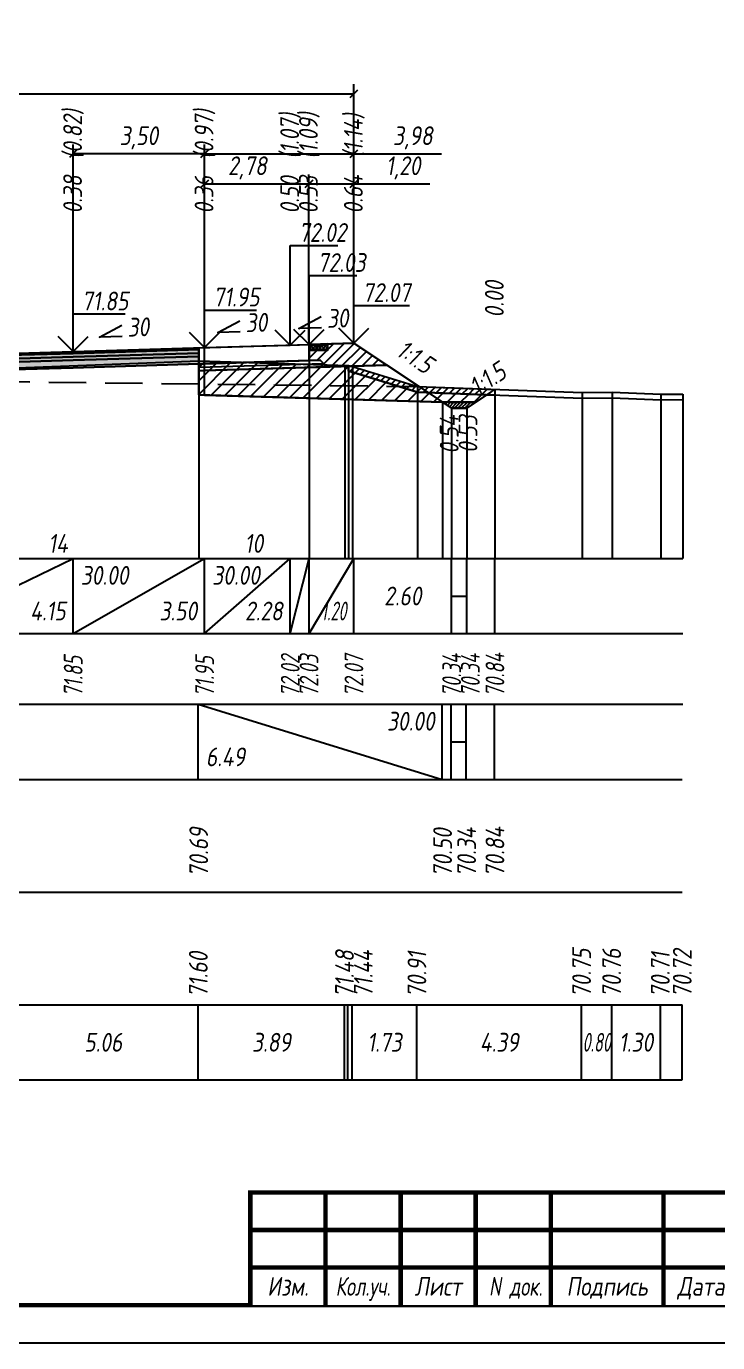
# Model space of a CAD drawing. Extents: x -717 to 1451, y -133302 to 233.
# Drawn here: x 170.1 to 262.2, y -35676.4 to -35501.1 of the extents above; entities that cross this region are included whole.
import ezdxf
from ezdxf.enums import TextEntityAlignment as Align

# ---------------------------------------------------------------- set-up
doc = ezdxf.new("R2010")
doc.units = 0
doc.linetypes.add('штриховая', pattern=[0.75, 0.5, -0.25])
for name, color, linetype in [('Зарамочное оформление', 7, 'Continuous'), ('Интерполированный поперечник', 2, 'Continuous'), ('Код_510', 7, 'Continuous'), ('Код_514', 1, 'Continuous'), ('Код_516', 1, 'Continuous'), ('Контур_0', 7, 'Continuous'), ('Контур_2521', 7, 'Continuous'), ('Контур_2564', 7, 'Continuous'), ('Контур_2660', 7, 'Continuous'), ('Контур_2665', 7, 'Continuous'), ('Контур_400', 7, 'Continuous'), ('Контур_508', 7, 'Continuous'), ('Контур_512', 7, 'Continuous'), ('Контур_513', 7, 'Continuous'), ('Контур_818', 7, 'Continuous'), ('Красный поперечник', 1, 'Continuous'), ('Объём_2501', 7, 'Continuous'), ('Объём_2564', 7, 'Continuous'), ('Объём_2650', 7, 'Continuous'), ('Объём_2660', 7, 'Continuous'), ('Объём_2661', 7, 'Continuous'), ('Объём_2662', 7, 'Continuous'), ('Объём_2663', 7, 'Continuous'), ('Объём_2664', 7, 'Continuous'), ('Объём_2665', 7, 'Continuous'), ('Объём_2666', 7, 'Continuous'), ('Объём_2667', 7, 'Continuous'), ('Объём_2668', 7, 'Continuous'), ('Объём_2669', 7, 'Continuous'), ('Объём_2675', 7, 'Continuous'), ('Объём_2753', 7, 'Continuous'), ('Откосы', 7, 'Continuous'), ('Отметки покрытия', 7, 'Continuous'), ('Рабочие отметки', 7, 'Continuous'), ('Рабочие отметки доп.', 7, 'Continuous'), ('Слои выравнивания', 7, 'Continuous'), ('Таблица', 7, 'Continuous'), ('Уклоны проезжей части', 7, 'Continuous'), ('Черный поперечник', 3, 'Continuous')]:
    doc.layers.add(name, color=color, linetype=linetype)
for name, color, linetype, true_color in [('Контур_2540', 2, 'Continuous', 0xffff00), ('Контур_2560', 2, 'Continuous', 0xffff00), ('Контур_2561', 7, 'Continuous', 0xff8040), ('Контур_2562', 3, 'Continuous', 0x00ff00), ('Контур_2563', 7, 'Continuous', 0xff8000), ('Контур_2570', 7, 'Continuous', 0x80ff00), ('Контур_2725', 7, 'Continuous', 0x323232), ('Контур_2736', 4, 'Continuous', 0x00ffff), ('Контур_2737', 4, 'Continuous', 0x00ffff), ('Контур_2738', 4, 'Continuous', 0x00ffff), ('Контур_2739', 4, 'Continuous', 0x00ffff), ('Контур_2741', 4, 'Continuous', 0x00ffff), ('Контур_2742', 4, 'Continuous', 0x00ffff), ('Контур_2743', 4, 'Continuous', 0x00ffff), ('Контур_2744', 7, 'Continuous', 0xa4ffff), ('Контур_2745', 7, 'Continuous', 0xa4ffff), ('Контур_2747', 4, 'Continuous', 0x00ffff), ('Контур_2748', 4, 'Continuous', 0x00ffff), ('Контур_2749', 4, 'Continuous', 0x00ffff), ('Контур_2750', 4, 'Continuous', 0x00ffff), ('Контур_2751', 4, 'Continuous', 0x00ffff), ('Контур_2752', 4, 'Continuous', 0x00ffff), ('Контур_2760', 7, 'Continuous', 0x323232), ('Контур_2761', 7, 'Continuous', 0x323232), ('Контур_2762', 7, 'Continuous', 0x323232), ('Контур_2763', 7, 'Continuous', 0x323232), ('Контур_402', 7, 'Continuous', 0xff6464), ('Контур_703', 4, 'Continuous', 0x00ffff), ('Контур_705', 4, 'Continuous', 0x00ffff), ('Контур_707', 4, 'Continuous', 0x00ffff), ('Контур_720', 131, 'Continuous', 0xaaffff), ('Объём_2500', 7, 'Continuous', 0xc0c0c0), ('Объём_2520', 7, 'Continuous', 0x80ffff), ('Объём_2540', 2, 'Continuous', 0xffff00), ('Объём_2560', 2, 'Continuous', 0xffff00), ('Объём_2561', 7, 'Continuous', 0xff8040), ('Объём_2562', 3, 'Continuous', 0x00ff00), ('Объём_2563', 7, 'Continuous', 0xff8000), ('Объём_2570', 7, 'Continuous', 0x80ff00), ('Объём_2600', 7, 'Continuous', 0x808000), ('Объём_2620', 2, 'Continuous', 0xffff00), ('Объём_2746', 2, 'Continuous', 0xffff00)]:
    doc.layers.add(name, color=color, linetype=linetype, true_color=true_color)
doc.styles.get("Standard").update_dxf_attribs({"font": 'txt', "height": 2.5})
doc.styles.add('М', font='romand.shx', dxfattribs={"width": 0.8, "oblique": 10, "height": 2.5})
doc.dimstyles.new('ISO-25', dxfattribs={"dimtxt": 2.5, "dimasz": 2.5, "dimexe": 1.25, "dimexo": 0.625, "dimtad": 1, "dimtxsty": 'Standard', "dimcen": 2.5, "dimadec": 0, "dimazin": 0, "dimtfac": 1, "dimtmove": 0, "dimatfit": 3, "dimfxl": 1, "dimarcsym": 0})
pattern_1 = [(0, (0, 0), (0, 6.985), [5.08, -1.905]), (90, (0, 0), (-6.985, 4e-16), [5.08, -1.905])]

# ---------------------------------------------------------------- blocks, each defined once
blk = doc.blocks.new('_Oblique')
at = {"color": 0, "linetype": 'ByBlock', "lineweight": -2}
blk.add_line((-0.5, -0.5), (0.5, 0.5), dxfattribs=at)
blk = doc.blocks.new('*D825')
at = {"color": 0, "lineweight": -2, "transparency": 16777216}
for p, q in [((207.75, -35542.94), (207.75, -35520.86)), ((213.74, -35542.76), (213.74, -35520.86)), ((207.75, -35522.11), (213.74, -35522.11)), ((213.74, -35522.11), (223.84, -35522.11))]:
    blk.add_line(p, q, dxfattribs=at)
at = {"layer": 'Defpoints', "color": 0, "transparency": 16777216}
for p in [(213.74, -35522.11), (207.75, -35543.57), (213.74, -35543.39)]:
    blk.add_point(p, dxfattribs=at)
at = {"color": 0, "lineweight": -2, "transparency": 16777216, "rotation": 180}
blk.add_blockref('_Oblique', (207.75, -35522.11), dxfattribs=at)
at = {"color": 0, "lineweight": -2, "transparency": 16777216}
blk.add_blockref('_Oblique', (213.74, -35522.11), dxfattribs=at)
at = {"color": 0, "transparency": 16777216, "insert": (220.3, -35520), "char_height": 2.5, "width": 8.75, "attachment_point": 5, "style": 'М'}
blk.add_mtext('1,20', dxfattribs=at)
blk = doc.blocks.new('*D827')
at = {"color": 0, "lineweight": -2, "transparency": 16777216}
for p, q in [((193.85, -35543.36), (193.85, -35520.86)), ((207.75, -35542.94), (207.75, -35520.86)), ((193.85, -35522.11), (207.75, -35522.11))]:
    blk.add_line(p, q, dxfattribs=at)
at = {"layer": 'Defpoints', "color": 0, "transparency": 16777216}
for p in [(207.75, -35522.11), (193.85, -35543.99), (207.75, -35543.57)]:
    blk.add_point(p, dxfattribs=at)
at = {"color": 0, "lineweight": -2, "transparency": 16777216, "rotation": 180}
blk.add_blockref('_Oblique', (193.85, -35522.11), dxfattribs=at)
at = {"color": 0, "lineweight": -2, "transparency": 16777216}
blk.add_blockref('_Oblique', (207.75, -35522.11), dxfattribs=at)
at = {"color": 0, "transparency": 16777216, "insert": (199.55, -35520), "char_height": 2.5, "width": 10, "attachment_point": 5, "style": 'М'}
blk.add_mtext('2,78', dxfattribs=at)
blk = doc.blocks.new('*D829')
at = {"color": 0, "lineweight": -2, "transparency": 16777216}
for p, q in [((176.35, -35543.89), (176.35, -35516.86)), ((193.85, -35518.11), (176.35, -35518.11)), ((193.85, -35543.36), (193.85, -35516.86))]:
    blk.add_line(p, q, dxfattribs=at)
at = {"layer": 'Defpoints', "color": 0, "transparency": 16777216}
for p in [(176.35, -35518.11), (176.35, -35544.51), (193.85, -35543.99)]:
    blk.add_point(p, dxfattribs=at)
at = {"color": 0, "lineweight": -2, "transparency": 16777216, "rotation": 180}
blk.add_blockref('_Oblique', (176.35, -35518.11), dxfattribs=at)
at = {"color": 0, "lineweight": -2, "transparency": 16777216}
blk.add_blockref('_Oblique', (193.85, -35518.11), dxfattribs=at)
at = {"color": 0, "transparency": 16777216, "insert": (185.1, -35516), "char_height": 2.5, "width": 9.5833, "attachment_point": 5, "style": 'М'}
blk.add_mtext('3,50', dxfattribs=at)
blk = doc.blocks.new('*D830')
at = {"color": 0, "lineweight": -2, "transparency": 16777216}
for p, q in [((193.85, -35543.36), (193.85, -35516.86)), ((193.85, -35518.11), (213.74, -35518.11)), ((213.74, -35542.76), (213.74, -35516.86)), ((213.74, -35518.11), (225.4, -35518.11))]:
    blk.add_line(p, q, dxfattribs=at)
at = {"layer": 'Defpoints', "color": 0, "transparency": 16777216}
for p in [(193.85, -35518.11), (193.85, -35543.99), (213.74, -35543.39)]:
    blk.add_point(p, dxfattribs=at)
at = {"color": 0, "lineweight": -2, "transparency": 16777216, "rotation": 180}
blk.add_blockref('_Oblique', (193.85, -35518.11), dxfattribs=at)
at = {"color": 0, "lineweight": -2, "transparency": 16777216}
blk.add_blockref('_Oblique', (213.74, -35518.11), dxfattribs=at)
at = {"color": 0, "transparency": 16777216, "insert": (221.58, -35516), "char_height": 2.5, "width": 10, "attachment_point": 5, "style": 'М'}
blk.add_mtext('3,98', dxfattribs=at)
blk = doc.blocks.new('*D832')
at = {"color": 0, "lineweight": -2, "transparency": 16777216}
for p, q in [((107.85, -35545.97), (107.85, -35508.86)), ((213.74, -35542.76), (213.74, -35508.86)), ((107.85, -35510.11), (213.74, -35510.11))]:
    blk.add_line(p, q, dxfattribs=at)
at = {"layer": 'Defpoints', "color": 0, "transparency": 16777216}
for p in [(213.74, -35510.11), (213.74, -35543.39), (107.85, -35546.59)]:
    blk.add_point(p, dxfattribs=at)
at = {"color": 0, "lineweight": -2, "transparency": 16777216, "rotation": 180}
blk.add_blockref('_Oblique', (107.85, -35510.11), dxfattribs=at)
at = {"color": 0, "lineweight": -2, "transparency": 16777216}
blk.add_blockref('_Oblique', (213.74, -35510.11), dxfattribs=at)
at = {"color": 0, "transparency": 16777216, "insert": (160.8, -35508), "char_height": 2.5, "width": 10.8333, "attachment_point": 5, "style": 'М'}
blk.add_mtext('21,18', dxfattribs=at)
blk = doc.blocks.new('Штамп')
at = {"linetype": 'Continuous'}
blk.add_wipeout([(199.95, -411.25), (384.95, -411.25), (384.95, -426.25), (199.95, -426.25)], dxfattribs=at).dxf.layer = 'Зарамочное оформление'
at = {"layer": 'Зарамочное оформление', "linetype": 'Continuous', "lineweight": -3, "const_width": 0.6, "flags": 128}
for points in [[(199.95, -426.25), (199.95, -411.25), (384.95, -411.25)], [(209.95, -411.25), (209.95, -426.25)], [(219.95, -411.25), (219.95, -426.25)], [(229.95, -411.25), (229.95, -426.25)], [(239.95, -411.25), (239.95, -426.25)], [(254.95, -411.25), (254.95, -426.25)], [(199.95, -416.25), (264.95, -416.25)], [(199.95, -421.25), (264.95, -421.25)]]:
    blk.add_lwpolyline(points, dxfattribs=at)
at = {"layer": 'Зарамочное оформление', "linetype": 'Continuous', "style": 'М', "oblique": 10}
for s, width, p in [('Изм.', 0.8, (204.95, -423.75)), ('Кол.уч.', 0.7, (214.95, -423.75)), ('Лист', 0.8, (224.95, -423.75)), ('N док.', 0.7, (235.28, -423.75)), ('Подпись', 0.8, (247.45, -423.75)), ('Дата', 0.8, (259.95, -423.75))]:
    blk.add_text(s, height=2.5, dxfattribs=dict(at, width=width)).set_placement(p, align=Align.MIDDLE_CENTER)
blk = doc.blocks.new('шифр')
blk.add_blockref('Штамп', (0, -35305))

msp = doc.modelspace()

# ---------------------------------------------------------------- hatches: boundary and pattern name
h = msp.add_hatch()
h.set_pattern_fill('ANSI37', color=256, scale=0.1)
h.set_pattern_definition([(45, (209.00388, -35543.75605), (-0.22451, 0.22451), []), (135, (209.00388, -35543.75605), (-0.22451, -0.22451), [])])
h.paths.add_polyline_path([(207.754, -35543.506), (207.754, -35544.259), (210.254, -35544.259), (210.254, -35543.431), (208.996, -35543.756)])
at = {"transparency": 33554681}
h = msp.add_hatch(dxfattribs=at)
h.set_pattern_fill('ANGLE', color=256)
h.set_pattern_definition(pattern_1)
h.paths.add_polyline_path([(231.447, -35550.2), (232.514, -35549.489), (232.514, -35550.239)])
h = msp.add_hatch(dxfattribs=at)
h.set_pattern_fill('ANGLE', color=256)
h.set_pattern_definition(pattern_1)
h.paths.add_polyline_path([(225.542, -35551.196), (229.953, -35551.196), (228.747, -35552), (226.747, -35552)])
h.paths.add_polyline_path([(228.747, -35552), (229.953, -35551.196)], flags=17)
at = {"layer": 'Объём_2563'}
h = msp.add_hatch(dxfattribs=at)
h.set_pattern_fill('ANSI31', color=256, scale=0.3)
h.paths.add_polyline_path([(210.128, -35546.485), (209.254, -35545.611), (207.754, -35545.656), (207.754, -35544.259), (210.254, -35544.259), (210.254, -35543.431), (213.737, -35543.327), (218.115, -35546.245)])
at = {"layer": 'Объём_2570'}
h = msp.add_hatch(dxfattribs=at)
h.set_pattern_fill('ANSI31', color=256, scale=0.2)
h.paths.add_polyline_path([(232.514, -35550.239), (222.179, -35549.863), (213.536, -35547.207), (212.995, -35547.061), (212.995, -35546.311), (213.536, -35546.457), (222.179, -35549.113), (232.514, -35549.489)])
at = {"layer": 'Объём_2600'}
h = msp.add_hatch(dxfattribs=at)
h.set_pattern_fill('ANSI31', color=6, scale=0.4)
h.paths.add_polyline_path([(225.542, -35551.196), (193.068, -35550.222), (193.068, -35545.693), (212.995, -35546.311), (212.995, -35547.061), (213.536, -35547.207), (222.179, -35549.863), (231.447, -35550.2), (229.953, -35551.196)])
h = msp.add_hatch(dxfattribs=at)
h.set_pattern_fill('HONEY', color=5, scale=0.3)
h.paths.add_polyline_path([(231.447, -35550.2), (232.514, -35549.489), (232.514, -35550.239)])
at = {"layer": 'Объём_2620'}
h = msp.add_hatch(dxfattribs=at)
h.set_pattern_fill('ANSI31', color=2, scale=0.1)
h.paths.add_polyline_path([(225.542, -35551.196), (229.953, -35551.196), (228.747, -35552), (226.747, -35552)])
at = {"layer": 'Слои выравнивания'}
for color, points in [(2, [(155.605, -35545.048), (167.744, -35544.697), (176.355, -35544.448), (193.068, -35543.947), (193.068, -35544.197), (176.355, -35544.698), (167.744, -35544.947), (155.605, -35545.298)]), (3, [(155.605, -35545.298), (167.744, -35544.947), (176.355, -35544.698), (193.068, -35544.197), (193.068, -35544.647), (176.355, -35545.148), (167.744, -35545.397), (155.605, -35545.748)]), (4, [(155.605, -35545.748), (167.744, -35545.397), (176.355, -35545.148), (193.068, -35544.647), (193.068, -35545.097), (176.355, -35545.598), (167.744, -35545.847), (155.605, -35546.198)]), (5, [(155.605, -35546.198), (167.744, -35545.847), (176.355, -35545.598), (193.068, -35545.097), (193.068, -35546.097), (176.355, -35546.598), (167.744, -35546.847), (155.605, -35547.198)])]:
    msp.add_hatch(color=color, dxfattribs=at).paths.add_polyline_path(points)

# ---------------------------------------------------------------- linework, layer by layer
at = {"flags": 128}
msp.add_lwpolyline([(-30.054, -35676.421), (389.946, -35676.421), (389.946, -35379.421), (-30.054, -35379.421)], close=True, dxfattribs=at)
at = {"const_width": 0.6, "flags": 128}
msp.add_lwpolyline([(-10.054, -35671.421), (384.946, -35671.421), (384.946, -35384.421), (-10.054, -35384.421)], close=True, dxfattribs=at)
msp.add_lwpolyline([(207.754, -35543.506), (207.754, -35544.259), (210.254, -35544.259), (210.254, -35543.431), (208.996, -35543.756), (207.754, -35543.506)])
at = {"layer": 'Код_510'}
for p, q in [((193.013, -35641.421), (193.013, -35631.421)), ((212.483, -35641.421), (212.483, -35631.421)), ((212.941, -35641.421), (212.941, -35631.421)), ((213.481, -35641.421), (213.481, -35631.421)), ((222.124, -35641.421), (222.124, -35631.421)), ((244.052, -35641.421), (244.052, -35631.421)), ((248.058, -35641.421), (248.058, -35631.421)), ((254.538, -35641.421), (254.538, -35631.421)), ((257.46, -35641.421), (257.46, -35631.421))]:
    msp.add_line(p, q, dxfattribs=at)
at = {"layer": 'Код_514'}
for p, q in [((155.605, -35582), (176.355, -35572)), ((176.355, -35582), (176.355, -35572)), ((176.355, -35582), (193.855, -35572)), ((193.855, -35582), (193.855, -35572)), ((193.855, -35582), (205.254, -35572)), ((205.254, -35582), (205.254, -35572)), ((205.254, -35582), (207.754, -35572)), ((207.754, -35582), (207.754, -35572)), ((207.754, -35582), (213.737, -35572)), ((213.737, -35582), (213.737, -35572)), ((226.747, -35582), (226.747, -35572)), ((228.747, -35582), (228.747, -35572)), ((232.514, -35582), (232.514, -35572)), ((226.747, -35577), (228.747, -35577))]:
    msp.add_line(p, q, dxfattribs=at)
at = {"layer": 'Код_516'}
for p, q in [((193.013, -35601.421), (193.013, -35591.421)), ((193.013, -35591.421), (225.487, -35601.421)), ((225.487, -35601.421), (225.487, -35591.421)), ((226.693, -35601.421), (226.693, -35591.421)), ((228.693, -35601.421), (228.693, -35591.421)), ((232.46, -35601.421), (232.46, -35591.421)), ((226.693, -35596.421), (228.693, -35596.421))]:
    msp.add_line(p, q, dxfattribs=at)
at = {"layer": 'Контур_0', "flags": 128}
for points in [[(193.068, -35543.947), (207.754, -35543.506), (207.754, -35545.656), (193.068, -35546.097), (193.068, -35543.947), (193.068, -35543.947)], [(213.737, -35543.327), (222.431, -35549.123), (222.431, -35549.123), (222.431, -35549.123), (222.431, -35549.123), (222.431, -35549.123), (222.431, -35549.123), (222.431, -35549.123), (222.431, -35549.123), (222.431, -35549.123), (222.431, -35549.123), (222.431, -35549.123), (222.431, -35549.123), (222.431, -35549.123), (222.431, -35549.123), (226.747, -35552)], [(213.737, -35543.327), (222.431, -35549.123), (222.431, -35549.123), (222.431, -35549.123), (222.431, -35549.123), (222.431, -35549.123), (222.431, -35549.123), (222.431, -35549.123), (222.431, -35549.123), (222.431, -35549.123), (222.431, -35549.123), (222.431, -35549.123), (222.431, -35549.123), (222.431, -35549.123), (222.431, -35549.123), (226.747, -35552), (228.747, -35552), (232.514, -35549.489), (232.514, -35549.489), (232.514, -35549.489), (232.514, -35549.489), (232.514, -35549.489), (232.514, -35549.489), (232.514, -35549.489), (232.514, -35549.489), (232.514, -35549.489), (232.514, -35549.489), (232.514, -35549.489), (232.514, -35549.489), (232.514, -35549.489)], [(193.855, -35546.073), (209.254, -35545.611), (210.128, -35546.485), (193.068, -35546.997), (193.068, -35546.097), (193.855, -35546.073), (193.855, -35546.073)], [(207.754, -35545.656), (209.254, -35545.611), (210.128, -35546.485), (218.115, -35546.245)]]:
    msp.add_lwpolyline(points, dxfattribs=at)
at = {"layer": 'Контур_2521', "color": 250, "flags": 128}
msp.add_lwpolyline([(193.068, -35546.547), (209.691, -35546.048)], dxfattribs=at)
at = {"layer": 'Контур_2540', "flags": 128}
msp.add_lwpolyline([(193.855, -35546.973), (218.115, -35546.245), (225.542, -35551.196), (193.068, -35550.222), (193.068, -35546.997), (193.855, -35546.973), (193.855, -35546.973)], dxfattribs=at)
at = {"layer": 'Контур_2560', "flags": 128}
msp.add_lwpolyline([(207.754, -35543.506), (213.737, -35543.327), (213.737, -35543.327), (213.737, -35543.327)], dxfattribs=at)
at = {"layer": 'Контур_2561', "flags": 128}
msp.add_lwpolyline([(207.754, -35543.506), (207.754, -35543.506), (213.737, -35543.327), (213.737, -35543.327), (207.754, -35543.506)], dxfattribs=at)
at = {"layer": 'Контур_2562', "flags": 128}
msp.add_lwpolyline([(213.737, -35543.327), (213.737, -35543.327), (213.737, -35543.327), (213.737, -35543.327), (213.737, -35543.327)], dxfattribs=at)
at = {"layer": 'Контур_2563', "flags": 128}
msp.add_lwpolyline([(210.128, -35546.485), (209.254, -35545.611), (207.754, -35545.656), (207.754, -35543.506), (213.737, -35543.327), (218.115, -35546.245), (210.128, -35546.485), (210.128, -35546.485)], dxfattribs=at)
at = {"layer": 'Контур_2564', "flags": 128}
msp.add_lwpolyline([(207.754, -35543.506), (213.737, -35543.327)], dxfattribs=at)
at = {"layer": 'Контур_2570', "flags": 128}
msp.add_lwpolyline([(80, -35550.405), (89.955, -35550.401), (91.946, -35550.188), (113.097, -35548.557), (113.097, -35548.557), (119.843, -35548.818), (119.909, -35548.817), (119.909, -35548.067), (139.416, -35547.789), (142.872, -35547.738), (142.922, -35547.738), (155.605, -35547.183), (167.744, -35546.652), (193.068, -35545.693), (212.537, -35546.299), (212.995, -35546.311), (212.995, -35547.061), (213.536, -35547.207), (222.179, -35549.863), (222.179, -35549.863), (244.106, -35550.66), (248.112, -35550.621), (254.592, -35550.879), (257.514, -35550.852)], dxfattribs=at)
at = {"layer": 'Контур_2660', "flags": 128}
msp.add_lwpolyline([(193.068, -35550.222), (225.542, -35551.196)], dxfattribs=at)
at = {"layer": 'Контур_2665', "flags": 128}
msp.add_lwpolyline([(213.737, -35543.327), (213.737, -35543.327)], dxfattribs=at)
at = {"layer": 'Контур_2725', "flags": 128}
msp.add_lwpolyline([(142.922, -35547.738), (147.859, -35547.522), (151.224, -35547.425), (151.224, -35547.375), (154.589, -35547.277), (154.589, -35547.227), (155.605, -35547.198), (167.744, -35546.847), (176.355, -35546.598), (193.068, -35546.097)], dxfattribs=at)
at = {"layer": 'Контур_2736', "flags": 128}
for points in [[(213.737, -35543.327), (222.431, -35549.123)], [(222.431, -35549.123), (226.747, -35552)]]:
    msp.add_lwpolyline(points, dxfattribs=at)
at = {"layer": 'Контур_2737', "flags": 128}
msp.add_lwpolyline([(222.431, -35549.123), (222.431, -35549.123)], dxfattribs=at)
at = {"layer": 'Контур_2738', "flags": 128}
msp.add_lwpolyline([(222.431, -35549.123), (222.431, -35549.123)], dxfattribs=at)
at = {"layer": 'Контур_2739', "flags": 128}
msp.add_lwpolyline([(222.431, -35549.123), (222.431, -35549.123)], dxfattribs=at)
at = {"layer": 'Контур_2741', "flags": 128}
msp.add_lwpolyline([(232.514, -35549.489), (232.514, -35549.489)], dxfattribs=at)
at = {"layer": 'Контур_2742', "flags": 128}
msp.add_lwpolyline([(232.514, -35549.489), (232.514, -35549.489)], dxfattribs=at)
at = {"layer": 'Контур_2743', "flags": 128}
msp.add_lwpolyline([(232.514, -35549.489), (232.514, -35549.489)], dxfattribs=at)
at = {"layer": 'Контур_2744', "flags": 128}
msp.add_lwpolyline([(232.514, -35549.489), (232.514, -35549.489)], dxfattribs=at)
msp.add_lwpolyline([(232.514, -35549.489), (232.514, -35549.489)], dxfattribs=at)
msp.add_lwpolyline([(232.514, -35549.489), (232.514, -35549.489)], dxfattribs=at)
msp.add_lwpolyline([(232.514, -35549.489), (232.514, -35549.489)], dxfattribs=at)
msp.add_lwpolyline([(232.514, -35549.489), (232.514, -35549.489)], dxfattribs=at)
msp.add_lwpolyline([(232.514, -35549.489), (232.514, -35549.489)], dxfattribs=at)
at = {"layer": 'Контур_2745', "flags": 128}
msp.add_lwpolyline([(222.431, -35549.123), (222.431, -35549.123)], dxfattribs=at)
msp.add_lwpolyline([(222.431, -35549.123), (222.431, -35549.123)], dxfattribs=at)
msp.add_lwpolyline([(222.431, -35549.123), (222.431, -35549.123)], dxfattribs=at)
msp.add_lwpolyline([(222.431, -35549.123), (222.431, -35549.123)], dxfattribs=at)
msp.add_lwpolyline([(222.431, -35549.123), (222.431, -35549.123)], dxfattribs=at)
msp.add_lwpolyline([(222.431, -35549.123), (222.431, -35549.123)], dxfattribs=at)
at = {"layer": 'Контур_2747', "flags": 128}
msp.add_lwpolyline([(222.431, -35549.123), (222.431, -35549.123)], dxfattribs=at)
at = {"layer": 'Контур_2748', "flags": 128}
msp.add_lwpolyline([(222.431, -35549.123), (222.431, -35549.123)], dxfattribs=at)
at = {"layer": 'Контур_2749', "flags": 128}
msp.add_lwpolyline([(222.431, -35549.123), (222.431, -35549.123)], dxfattribs=at)
at = {"layer": 'Контур_2750', "flags": 128}
msp.add_lwpolyline([(232.514, -35549.489), (232.514, -35549.489)], dxfattribs=at)
at = {"layer": 'Контур_2751', "flags": 128}
msp.add_lwpolyline([(232.514, -35549.489), (232.514, -35549.489)], dxfattribs=at)
at = {"layer": 'Контур_2752', "flags": 128}
msp.add_lwpolyline([(232.514, -35549.489), (232.514, -35549.489)], dxfattribs=at)
at = {"layer": 'Контур_2760', "flags": 128}
msp.add_lwpolyline([(142.922, -35545.415), (147.859, -35545.272), (151.224, -35545.175), (154.589, -35545.077), (155.605, -35545.048), (167.744, -35544.697), (176.355, -35544.448), (193.068, -35543.947)], dxfattribs=at)
at = {"layer": 'Контур_2761', "flags": 128}
msp.add_lwpolyline([(142.922, -35545.665), (147.859, -35545.522), (151.224, -35545.425), (154.589, -35545.327), (155.605, -35545.298), (167.744, -35544.947), (176.355, -35544.698), (193.068, -35544.197)], dxfattribs=at)
at = {"layer": 'Контур_2762', "flags": 128}
msp.add_lwpolyline([(142.922, -35546.115), (147.859, -35545.972), (151.224, -35545.875), (154.589, -35545.777), (155.605, -35545.748), (167.744, -35545.397), (176.355, -35545.148), (193.068, -35544.647)], dxfattribs=at)
at = {"layer": 'Контур_2763', "flags": 128}
msp.add_lwpolyline([(142.922, -35546.565), (147.859, -35546.422), (151.224, -35546.325), (154.589, -35546.227), (155.605, -35546.198), (167.744, -35545.847), (176.355, -35545.598), (193.068, -35545.097)], dxfattribs=at)
at = {"layer": 'Контур_400', "flags": 128}
msp.add_lwpolyline([(155.605, -35545.048), (176.355, -35544.448), (193.855, -35543.923), (193.855, -35543.923), (193.855, -35543.923), (193.855, -35543.923), (205.254, -35543.581), (205.254, -35543.581), (207.754, -35543.506)], dxfattribs=at)
at = {"layer": 'Контур_402', "flags": 128}
msp.add_lwpolyline([(105, -35550.616), (142.922, -35549.479), (142.922, -35547.738), (147.859, -35547.522), (151.224, -35547.425), (151.224, -35547.375), (154.589, -35547.277), (154.589, -35547.227), (155.605, -35547.198), (176.355, -35546.598), (193.068, -35546.097), (193.068, -35550.222), (225.542, -35551.196)], dxfattribs=at)
at = {"layer": 'Контур_508', "flags": 128}
msp.add_lwpolyline([(105, -35550.616), (142.922, -35549.479), (142.922, -35547.738), (147.859, -35547.522), (151.224, -35547.425), (151.224, -35547.375), (154.589, -35547.277), (154.589, -35547.227), (155.605, -35547.198), (176.355, -35546.598), (193.068, -35546.097), (193.068, -35550.222), (225.542, -35551.196), (226.747, -35552), (228.747, -35552), (232.514, -35549.489)], dxfattribs=at)
at = {"layer": 'Контур_512', "flags": 128}
msp.add_lwpolyline([(193.068, -35550.222), (225.542, -35551.196), (226.747, -35552), (228.747, -35552), (232.514, -35549.489)], dxfattribs=at)
at = {"layer": 'Контур_513', "flags": 128}
msp.add_lwpolyline([(105, -35550.616), (142.922, -35549.479), (142.922, -35547.738), (147.859, -35547.522), (151.224, -35547.425), (151.224, -35547.375), (154.589, -35547.277), (154.589, -35547.227), (155.605, -35547.198), (176.355, -35546.598), (193.068, -35546.097), (193.068, -35550.222), (225.542, -35551.196), (226.747, -35552), (228.747, -35552), (232.514, -35549.489)], dxfattribs=at)
at = {"layer": 'Контур_703', "flags": 128}
msp.add_lwpolyline([(213.737, -35543.327), (222.431, -35549.123)], dxfattribs=at)
at = {"layer": 'Контур_705', "flags": 128}
msp.add_lwpolyline([(222.431, -35549.123), (222.431, -35549.123)], dxfattribs=at)
at = {"layer": 'Контур_707', "flags": 128}
msp.add_lwpolyline([(228.747, -35552), (232.514, -35549.489)], dxfattribs=at)
at = {"layer": 'Контур_720', "flags": 128}
msp.add_lwpolyline([(226.747, -35552), (228.747, -35552)], dxfattribs=at)
at = {"layer": 'Контур_818', "flags": 128}
msp.add_lwpolyline([(105, -35549.181), (113.097, -35548.557), (113.097, -35548.557), (119.843, -35548.818), (119.909, -35548.817), (119.909, -35548.067), (139.416, -35547.789), (142.872, -35547.738), (142.922, -35547.738), (155.605, -35547.183), (167.744, -35546.652), (193.068, -35545.693), (212.537, -35546.299), (212.995, -35546.311), (212.995, -35547.061), (213.536, -35547.207), (222.179, -35549.863), (222.179, -35549.863), (232.514, -35550.239)], dxfattribs=at)
at = {"layer": 'Красный поперечник'}
for p, q in [((155.605, -35545.048), (176.355, -35544.448)), ((176.355, -35544.448), (193.855, -35543.923)), ((193.855, -35543.923), (205.254, -35543.581)), ((205.254, -35543.581), (207.754, -35543.506)), ((207.754, -35543.506), (213.737, -35543.327)), ((213.737, -35543.327), (226.747, -35552)), ((228.747, -35552), (232.514, -35549.489)), ((232.514, -35549.489), (232.514, -35572)), ((193.068, -35550.222), (193.068, -35572)), ((225.542, -35551.196), (225.542, -35572)), ((226.747, -35552), (226.747, -35572)), ((226.747, -35552), (228.747, -35552)), ((228.747, -35552), (228.747, -35572))]:
    msp.add_line(p, q, dxfattribs=at)
at = {"layer": 'Объём_2500', "flags": 128}
for points in [[(193.068, -35543.947), (207.754, -35543.506), (207.754, -35545.656), (193.068, -35546.097), (193.068, -35543.947), (193.068, -35543.947)], [(193.855, -35543.923), (207.754, -35543.506), (207.754, -35545.656), (193.855, -35546.073), (193.855, -35543.923)]]:
    msp.add_lwpolyline(points, dxfattribs=at)
at = {"layer": 'Объём_2501', "flags": 128}
for points in [[(155.605, -35545.048), (176.355, -35544.448), (193.855, -35543.923), (193.855, -35543.923), (193.855, -35543.923), (193.855, -35543.923), (205.254, -35543.581), (205.254, -35543.581), (207.754, -35543.506)], [(193.855, -35543.923), (205.254, -35543.581), (205.254, -35543.581), (207.754, -35543.506)]]:
    msp.add_lwpolyline(points, dxfattribs=at)
at = {"layer": 'Объём_2520', "color": 250, "flags": 128}
for points in [[(193.855, -35546.073), (209.254, -35545.611), (210.128, -35546.485), (193.068, -35546.997), (193.068, -35546.097), (193.855, -35546.073), (193.855, -35546.073)], [(193.855, -35546.073), (209.254, -35545.611), (210.128, -35546.485), (193.855, -35546.973), (193.855, -35546.073)]]:
    msp.add_lwpolyline(points, dxfattribs=at)
at = {"layer": 'Объём_2540', "flags": 128}
for points in [[(193.855, -35546.973), (218.115, -35546.245), (225.542, -35551.196), (193.068, -35550.222), (193.068, -35546.997), (193.855, -35546.973), (193.855, -35546.973)], [(193.855, -35546.973), (218.115, -35546.245), (225.542, -35551.196), (193.855, -35550.246), (193.855, -35546.973)]]:
    msp.add_lwpolyline(points, dxfattribs=at)
at = {"layer": 'Объём_2560', "flags": 128}
msp.add_lwpolyline([(207.754, -35543.506), (213.737, -35543.327), (213.737, -35543.327), (213.737, -35543.327)], dxfattribs=at)
msp.add_lwpolyline([(207.754, -35543.506), (213.737, -35543.327), (213.737, -35543.327), (213.737, -35543.327)], dxfattribs=at)
at = {"layer": 'Объём_2561', "flags": 128}
msp.add_lwpolyline([(207.754, -35543.506), (207.754, -35543.506), (213.737, -35543.327), (213.737, -35543.327), (207.754, -35543.506)], dxfattribs=at)
msp.add_lwpolyline([(207.754, -35543.506), (207.754, -35543.506), (213.737, -35543.327), (213.737, -35543.327), (207.754, -35543.506)], dxfattribs=at)
at = {"layer": 'Объём_2562', "flags": 128}
msp.add_lwpolyline([(213.737, -35543.327), (213.737, -35543.327), (213.737, -35543.327), (213.737, -35543.327), (213.737, -35543.327)], dxfattribs=at)
msp.add_lwpolyline([(213.737, -35543.327), (213.737, -35543.327), (213.737, -35543.327), (213.737, -35543.327), (213.737, -35543.327)], dxfattribs=at)
at = {"layer": 'Объём_2563', "color": 250, "flags": 128}
for points in [[(210.128, -35546.485), (209.254, -35545.611), (207.754, -35545.656), (207.754, -35543.506), (213.737, -35543.327), (218.115, -35546.245), (210.128, -35546.485), (210.128, -35546.485)], [(210.128, -35546.485), (209.254, -35545.611), (207.754, -35545.656), (207.754, -35544.259), (210.254, -35544.259), (210.254, -35543.431), (213.737, -35543.327), (218.115, -35546.245), (210.128, -35546.485), (210.128, -35546.485)]]:
    msp.add_lwpolyline(points, dxfattribs=at)
at = {"layer": 'Объём_2564', "flags": 128}
msp.add_lwpolyline([(207.754, -35543.506), (213.737, -35543.327)], dxfattribs=at)
msp.add_lwpolyline([(207.754, -35543.506), (213.737, -35543.327)], dxfattribs=at)
at = {"layer": 'Объём_2570', "flags": 128}
msp.add_lwpolyline([(232.514, -35550.239), (222.179, -35549.863), (213.536, -35547.207), (212.995, -35547.061), (212.995, -35546.311), (213.536, -35546.457), (222.179, -35549.113), (232.514, -35549.489), (232.514, -35550.239), (232.514, -35550.239)], dxfattribs=at)
msp.add_lwpolyline([(232.514, -35550.239), (222.179, -35549.863), (213.536, -35547.207), (212.995, -35547.061), (212.995, -35546.311), (213.536, -35546.457), (222.179, -35549.113), (232.514, -35549.489), (232.514, -35550.239), (232.514, -35550.239)], dxfattribs=at)
at = {"layer": 'Объём_2600', "color": 5, "flags": 128}
msp.add_lwpolyline([(231.447, -35550.2), (232.514, -35549.489), (232.514, -35550.239), (231.447, -35550.2), (231.447, -35550.2)], dxfattribs=at)
msp.add_lwpolyline([(231.447, -35550.2), (232.514, -35549.489), (232.514, -35550.239), (231.447, -35550.2), (231.447, -35550.2)], dxfattribs=at)
at = {"layer": 'Объём_2620', "flags": 128}
msp.add_lwpolyline([(225.542, -35551.196), (229.953, -35551.196), (228.747, -35552), (226.747, -35552), (225.542, -35551.196), (225.542, -35551.196)], dxfattribs=at)
msp.add_lwpolyline([(225.542, -35551.196), (229.953, -35551.196), (228.747, -35552), (226.747, -35552), (225.542, -35551.196), (225.542, -35551.196)], dxfattribs=at)
at = {"layer": 'Объём_2650', "color": 6, "flags": 128}
msp.add_lwpolyline([(225.542, -35551.196), (193.068, -35550.222), (193.068, -35545.693), (212.995, -35546.311), (212.995, -35547.061), (213.536, -35547.207), (222.179, -35549.863), (231.447, -35550.2), (229.953, -35551.196), (225.542, -35551.196), (225.542, -35551.196)], dxfattribs=at)
at = {"layer": 'Объём_2660', "flags": 128}
for points in [[(193.068, -35550.222), (225.542, -35551.196)], [(193.855, -35550.246), (225.542, -35551.196)]]:
    msp.add_lwpolyline(points, dxfattribs=at)
at = {"layer": 'Объём_2661', "flags": 128}
msp.add_lwpolyline([(213.737, -35543.327), (222.431, -35549.123), (225.542, -35551.196)], dxfattribs=at)
msp.add_lwpolyline([(213.737, -35543.327), (222.431, -35549.123), (225.542, -35551.196)], dxfattribs=at)
at = {"layer": 'Объём_2662', "flags": 128}
msp.add_lwpolyline([(229.953, -35551.196), (232.514, -35549.489)], dxfattribs=at)
msp.add_lwpolyline([(229.953, -35551.196), (232.514, -35549.489)], dxfattribs=at)
at = {"layer": 'Объём_2663', "flags": 128}
for points in [[(225.542, -35551.196), (226.747, -35552)], [(225.542, -35551.196), (226.747, -35552)], [(228.747, -35552), (229.953, -35551.196)], [(228.747, -35552), (229.953, -35551.196)]]:
    msp.add_lwpolyline(points, dxfattribs=at)
at = {"layer": 'Объём_2664', "flags": 128}
msp.add_lwpolyline([(226.747, -35552), (228.747, -35552)], dxfattribs=at)
msp.add_lwpolyline([(226.747, -35552), (228.747, -35552)], dxfattribs=at)
at = {"layer": 'Объём_2665', "flags": 128}
msp.add_lwpolyline([(213.737, -35543.327), (213.737, -35543.327)], dxfattribs=at)
msp.add_lwpolyline([(213.737, -35543.327), (213.737, -35543.327)], dxfattribs=at)
at = {"layer": 'Объём_2666', "flags": 128}
for points in [[(213.737, -35543.327), (222.431, -35549.123)], [(213.737, -35543.327), (222.431, -35549.123)], [(222.431, -35549.123), (225.542, -35551.196)], [(222.431, -35549.123), (225.542, -35551.196)]]:
    msp.add_lwpolyline(points, dxfattribs=at)
at = {"layer": 'Объём_2667', "flags": 128}
for points in [[(222.431, -35549.123), (222.431, -35549.123)], [(222.431, -35549.123), (222.431, -35549.123)], [(232.514, -35549.489), (232.514, -35549.489)], [(232.514, -35549.489), (232.514, -35549.489)]]:
    msp.add_lwpolyline(points, dxfattribs=at)
at = {"layer": 'Объём_2668', "flags": 128}
for points in [[(222.431, -35549.123), (222.431, -35549.123)], [(222.431, -35549.123), (222.431, -35549.123)], [(232.514, -35549.489), (232.514, -35549.489)], [(232.514, -35549.489), (232.514, -35549.489)]]:
    msp.add_lwpolyline(points, dxfattribs=at)
at = {"layer": 'Объём_2669', "flags": 128}
for points in [[(222.431, -35549.123), (222.431, -35549.123)], [(222.431, -35549.123), (222.431, -35549.123)], [(232.514, -35549.489), (232.514, -35549.489)], [(232.514, -35549.489), (232.514, -35549.489)]]:
    msp.add_lwpolyline(points, dxfattribs=at)
at = {"layer": 'Объём_2675', "flags": 128}
for points in [[(222.431, -35549.123), (222.431, -35549.123)], [(222.431, -35549.123), (222.431, -35549.123)], [(222.431, -35549.123), (222.431, -35549.123)], [(222.431, -35549.123), (222.431, -35549.123)], [(222.431, -35549.123), (222.431, -35549.123)], [(222.431, -35549.123), (222.431, -35549.123)], [(222.431, -35549.123), (222.431, -35549.123)], [(222.431, -35549.123), (222.431, -35549.123)], [(222.431, -35549.123), (222.431, -35549.123)], [(222.431, -35549.123), (222.431, -35549.123)], [(222.431, -35549.123), (222.431, -35549.123)], [(222.431, -35549.123), (222.431, -35549.123)], [(232.514, -35549.489), (232.514, -35549.489)], [(232.514, -35549.489), (232.514, -35549.489)], [(232.514, -35549.489), (232.514, -35549.489)], [(232.514, -35549.489), (232.514, -35549.489)], [(232.514, -35549.489), (232.514, -35549.489)], [(232.514, -35549.489), (232.514, -35549.489)], [(232.514, -35549.489), (232.514, -35549.489)], [(232.514, -35549.489), (232.514, -35549.489)], [(232.514, -35549.489), (232.514, -35549.489)], [(232.514, -35549.489), (232.514, -35549.489)], [(232.514, -35549.489), (232.514, -35549.489)], [(232.514, -35549.489), (232.514, -35549.489)]]:
    msp.add_lwpolyline(points, dxfattribs=at)
at = {"layer": 'Объём_2746', "flags": 128}
for points in [[(212.995, -35547.061), (213.536, -35547.207), (222.179, -35549.863), (223.621, -35549.916), (225.542, -35551.196), (193.068, -35550.222), (193.068, -35545.693), (212.995, -35546.311), (212.995, -35547.061), (212.995, -35547.061)], [(193.855, -35545.718), (212.995, -35546.311), (212.995, -35547.061), (212.995, -35547.061), (212.995, -35547.061), (213.536, -35547.207), (222.179, -35549.863), (223.621, -35549.916), (225.542, -35551.196), (193.855, -35550.246), (193.855, -35545.718)]]:
    msp.add_lwpolyline(points, dxfattribs=at)
at = {"layer": 'Объём_2753', "flags": 128}
msp.add_lwpolyline([(193.068, -35543.947), (193.068, -35543.947)], dxfattribs=at)
at = {"layer": 'Откосы', "color": 1, "flags": 128}
for points in [[(182.869, -35542.443), (179.871, -35542.532), (182.824, -35540.943)], [(198.595, -35541.841), (195.596, -35541.931), (198.55, -35540.342)], [(209.417, -35541.271), (206.418, -35541.361), (209.372, -35539.771)]]:
    msp.add_lwpolyline(points, dxfattribs=at)
at = {"layer": 'Отметки покрытия', "color": 1}
for p, q in [((205.254, -35543.581), (205.254, -35530.327)), ((205.254, -35530.327), (211.604, -35530.327)), ((207.754, -35543.506), (207.754, -35534.327)), ((207.754, -35534.327), (214.104, -35534.327)), ((193.855, -35543.923), (193.855, -35538.923)), ((193.855, -35538.923), (200.755, -35538.923)), ((213.737, -35543.327), (213.737, -35538.327)), ((213.737, -35538.327), (221.137, -35538.327)), ((176.355, -35544.448), (176.355, -35539.448)), ((176.355, -35539.448), (183.255, -35539.448)), ((176.355, -35544.448), (174.355, -35542.448)), ((176.355, -35544.448), (178.355, -35542.448)), ((193.855, -35543.923), (191.855, -35541.923)), ((193.855, -35543.923), (195.855, -35541.923)), ((205.254, -35543.581), (203.254, -35541.581)), ((205.254, -35543.581), (207.254, -35541.581)), ((207.754, -35543.506), (205.754, -35541.506)), ((207.754, -35543.506), (209.754, -35541.506)), ((213.737, -35543.327), (211.737, -35541.327)), ((213.737, -35543.327), (215.737, -35541.327))]:
    msp.add_line(p, q, dxfattribs=at)
at = {"layer": 'Слои выравнивания'}
for p, q in [((193.068, -35543.947), (193.068, -35572)), ((207.754, -35543.506), (207.754, -35572))]:
    msp.add_line(p, q, dxfattribs=at)
at = {"layer": 'Слои выравнивания', "color": 2, "flags": 128}
msp.add_lwpolyline([(155.605, -35545.048), (167.744, -35544.697), (176.355, -35544.448), (193.068, -35543.947), (193.068, -35544.197), (176.355, -35544.698), (167.744, -35544.947), (155.605, -35545.298)], close=True, dxfattribs=at)
at = {"layer": 'Слои выравнивания', "color": 3, "flags": 128}
msp.add_lwpolyline([(155.605, -35545.298), (167.744, -35544.947), (176.355, -35544.698), (193.068, -35544.197), (193.068, -35544.647), (176.355, -35545.148), (167.744, -35545.397), (155.605, -35545.748)], close=True, dxfattribs=at)
at = {"layer": 'Слои выравнивания', "color": 4, "flags": 128}
msp.add_lwpolyline([(155.605, -35545.748), (167.744, -35545.397), (176.355, -35545.148), (193.068, -35544.647), (193.068, -35545.097), (176.355, -35545.598), (167.744, -35545.847), (155.605, -35546.198)], close=True, dxfattribs=at)
at = {"layer": 'Слои выравнивания', "color": 5, "flags": 128}
msp.add_lwpolyline([(155.605, -35546.198), (167.744, -35545.847), (176.355, -35545.598), (193.068, -35545.097), (193.068, -35546.097), (176.355, -35546.598), (167.744, -35546.847), (155.605, -35547.198)], close=True, dxfattribs=at)
at = {"layer": 'Таблица'}
for p, q in [((80, -35572), (257.514, -35572)), ((80, -35582), (257.514, -35582)), ((80, -35591.421), (257.514, -35591.421)), ((79.946, -35601.421), (257.46, -35601.421)), ((79.946, -35616.421), (257.46, -35616.421)), ((79.946, -35631.421), (257.46, -35631.421)), ((79.946, -35641.421), (257.46, -35641.421))]:
    msp.add_line(p, q, dxfattribs=at)
at = {"layer": 'Черный поперечник', "color": 7}
for p, q in [((193.068, -35545.693), (193.068, -35572)), ((212.537, -35546.299), (212.537, -35572)), ((212.995, -35546.311), (212.995, -35572)), ((213.536, -35546.457), (213.536, -35572)), ((222.179, -35549.113), (222.179, -35572)), ((244.106, -35549.91), (244.106, -35572)), ((248.112, -35549.871), (248.112, -35572)), ((254.592, -35550.129), (254.592, -35572)), ((257.514, -35550.102), (257.514, -35572))]:
    msp.add_line(p, q, dxfattribs=at)
at = {"layer": 'Черный поперечник', "flags": 128}
msp.add_lwpolyline([(80, -35549.655), (89.955, -35549.651), (91.946, -35549.438), (113.097, -35547.807), (119.843, -35548.068), (119.909, -35548.067), (139.416, -35547.789), (142.872, -35547.738), (142.922, -35547.738), (155.605, -35547.183), (167.744, -35546.652), (193.068, -35545.693), (212.537, -35546.299), (212.995, -35546.311), (213.536, -35546.457), (222.179, -35549.113), (244.106, -35549.91), (248.112, -35549.871), (254.592, -35550.129), (257.514, -35550.102)], dxfattribs=at)

# ---------------------------------------------------------------- texts
at = {"layer": 'Код_510', "style": 'М', "oblique": 10, "width": 0.8}
for s, p in [('71.60', (193.013, -35630.421)), ('71.48', (212.483, -35630.421)), ('71.44', (214.983, -35630.421)), ('70.91', (222.124, -35630.421)), ('70.75', (244.052, -35630.421)), ('70.76', (248.058, -35630.421)), ('70.71', (254.538, -35630.421)), ('70.72', (257.46, -35630.421))]:
    msp.add_text(s, height=2.5, rotation=90, dxfattribs=at).set_placement(p, align=Align.MIDDLE_LEFT)
at = {"layer": 'Код_510', "style": 'М', "oblique": 10}
for s, width, p in [('5.06', 0.8, (180.351, -35636.421)), ('3.89', 0.8, (202.748, -35636.421)), ('1.73', 0.8, (217.803, -35636.421)), ('4.39', 0.8, (233.088, -35636.421)), ('0.80', 0.6, (246.055, -35636.421)), ('1.30', 0.8, (251.298, -35636.421))]:
    msp.add_text(s, height=2.5, dxfattribs=dict(at, width=width)).set_placement(p, align=Align.MIDDLE_CENTER)
at = {"layer": 'Код_514', "style": 'М', "oblique": 10, "width": 0.8}
for p in [(177.355, -35573), (194.855, -35573)]:
    msp.add_text('30.00', height=2.5, dxfattribs=at).set_placement(p, align=Align.TOP_LEFT)
msp.add_text('2.60', height=2.5, dxfattribs=at).set_placement((220.242, -35577), align=Align.MIDDLE_CENTER)
at = {"layer": 'Код_514', "style": 'М', "oblique": 10}
for s, width, p in [('4.15', 0.8, (175.355, -35581)), ('3.50', 0.8, (192.855, -35581)), ('2.28', 0.8, (204.254, -35581)), ('1.20', 0.6, (212.737, -35581))]:
    msp.add_text(s, height=2.5, dxfattribs=dict(at, width=width)).set_placement(p, align=Align.BOTTOM_RIGHT)
at = {"layer": 'Код_514', "style": 'М', "oblique": 10, "width": 0.7}
for s, p in [('71.85', (176.355, -35590.382)), ('71.95', (193.855, -35590.382)), ('72.02', (205.254, -35590.382)), ('72.03', (207.754, -35590.382)), ('72.07', (213.737, -35590.382)), ('70.34', (226.747, -35590.382)), ('70.34', (229.247, -35590.382)), ('70.84', (232.514, -35590.382))]:
    msp.add_text(s, height=2.5, rotation=90, dxfattribs=at).set_placement(p, align=Align.MIDDLE_LEFT)
at = {"layer": 'Код_516', "style": 'М', "oblique": 10, "width": 0.8}
msp.add_text('30.00', height=2.5, dxfattribs=at).set_placement((224.487, -35592.421), align=Align.TOP_RIGHT)
msp.add_text('6.49', height=2.5, dxfattribs=at).set_placement((194.013, -35600.421), align=Align.BOTTOM_LEFT)
for s, p in [('70.69', (193.068, -35614.371)), ('70.84', (232.514, -35614.371)), ('70.50', (225.542, -35614.371)), ('70.34', (228.747, -35614.371))]:
    msp.add_text(s, height=2.5, rotation=90, dxfattribs=at).set_placement(p, align=Align.MIDDLE_LEFT)
at = {"layer": 'Отметки покрытия', "color": 1, "style": 'М', "oblique": 10, "width": 0.8}
for s, p in [('72.02', (206.395, -35530.595)), ('72.03', (208.895, -35534.595)), ('72.07', (214.878, -35538.595)), ('71.85', (177.496, -35539.717)), ('71.95', (194.996, -35539.192))]:
    msp.add_text(s, height=2.5, dxfattribs=at).set_placement(p, align=Align.BOTTOM_LEFT)
at = {"layer": 'Рабочие отметки', "color": 1, "style": 'М', "oblique": 10, "width": 0.8}
for s, p in [('0.38', (176.277, -35526.077)), ('0.36', (193.777, -35526.077)), ('0.50', (205.176, -35526.077)), ('0.53', (207.676, -35526.077)), ('0.64', (213.659, -35526.077)), ('0.00', (232.436, -35539.92))]:
    msp.add_text(s, height=2.5, rotation=90, dxfattribs=at).set_placement(p, align=Align.MIDDLE_LEFT)
for s, p in [('0.54', (226.419, -35552.931)), ('0.53', (228.919, -35552.931))]:
    msp.add_text(s, height=2.5, rotation=90, dxfattribs=at).set_placement(p, align=Align.MIDDLE_RIGHT)
at = {"layer": 'Рабочие отметки доп.', "color": 1, "style": 'М', "oblique": 10, "width": 0.8}
for s, p in [('(0.82)', (176.277, -35518.777)), ('(0.97)', (193.777, -35518.777)), ('(1.07)', (205.176, -35518.777)), ('(1.09)', (207.676, -35518.777)), ('(1.14)', (213.659, -35518.577))]:
    msp.add_text(s, height=2.5, rotation=90, dxfattribs=at).set_placement(p, align=Align.MIDDLE_LEFT)
at = {"layer": 'Слои выравнивания', "style": 'М', "oblique": 10, "width": 0.8}
for s, p in [('14', (174.336, -35572)), ('10', (200.411, -35572))]:
    msp.add_text(s, height=2.5, dxfattribs=at).set_placement(p, align=Align.BOTTOM_CENTER)
at = {"layer": 'Уклоны проезжей части', "color": 1, "style": 'М', "oblique": 10, "width": 0.8}
for s, rotation, p in [('30', 1.71836, (200.8, -35542.585)), ('30', 1.71836, (211.622, -35542.014)), ('30', 1.71836, (185.075, -35543.186)), ('1:1.5', 326.30994, (220.797, -35546.831)), ('1:1.5', 33.69007, (232.668, -35549.744))]:
    msp.add_text(s, height=2.5, rotation=rotation, dxfattribs=at).set_placement(p, align=Align.BOTTOM_CENTER)

# ---------------------------------------------------------------- dimensions: what is measured, and where the dimension line sits
at = {"color": 5}
dim = msp.add_linear_dim(base=(213.737, -35510.111), p1=(107.855, -35546.591), p2=(213.737, -35543.389), angle=180, dimstyle='ISO-25', override={"dimasz": 1, "dimlfac": 0.2, "dimzin": 0, "dimtxsty": 'М', "dimblk1": 'Oblique', "dimblk2": 'Oblique', "dimsah": 1}, dxfattribs=at)
dim.commit()
dim.dimension.update_dxf_attribs({"geometry": '*D832', "text_midpoint": (160.796, -35507.997)})
dim = msp.add_linear_dim(base=(176.355, -35518.111), p1=(193.855, -35543.986), p2=(176.355, -35544.511), dimstyle='ISO-25', override={"dimasz": 1, "dimlfac": 0.2, "dimzin": 0, "dimtxsty": 'М', "dimblk1": 'Oblique', "dimblk2": 'Oblique', "dimsah": 1}, dxfattribs=at)
dim.commit()
dim.dimension.update_dxf_attribs({"geometry": '*D829', "text_midpoint": (185.105, -35515.997)})
dim = msp.add_linear_dim(base=(193.855, -35518.111), p1=(213.737, -35543.389), p2=(193.855, -35543.986), dimstyle='ISO-25', override={"dimasz": 1, "dimlfac": 0.2, "dimzin": 0, "dimtxsty": 'М', "dimblk1": 'Oblique', "dimblk2": 'Oblique', "dimsah": 1}, dxfattribs=at)
dim.commit()
dim.dimension.update_dxf_attribs({"geometry": '*D830', "text_midpoint": (221.577, -35518.111), "dimtype": 160})
for base, p1, p2, picture, middle in [((207.754, -35522.111), (193.855, -35543.986), (207.754, -35543.569), '*D827', (199.549, -35522.111)), ((213.737, -35522.111), (207.754, -35543.569), (213.737, -35543.389), '*D825', (220.299, -35522.111))]:
    dim = msp.add_linear_dim(base=base, p1=p1, p2=p2, angle=180, dimstyle='ISO-25', override={"dimasz": 1, "dimlfac": 0.2, "dimzin": 0, "dimtxsty": 'М', "dimblk1": 'Oblique', "dimblk2": 'Oblique', "dimsah": 1}, dxfattribs=at)
    dim.commit()
    dim.dimension.update_dxf_attribs({"geometry": picture, "text_midpoint": middle, "dimtype": 160})

# ---------------------------------------------------------------- next in the draw order: block references
msp.add_blockref('шифр', (0, 59.829))

# ---------------------------------------------------------------- next in the draw order: linework, layer by layer
at = {"layer": 'Интерполированный поперечник', "linetype": 'штриховая', "ltscale": 10, "flags": 128}
msp.add_lwpolyline([(113.097, -35547.807), (222.179, -35549.113)], dxfattribs=at)

doc.saveas('drawing.dxf')
